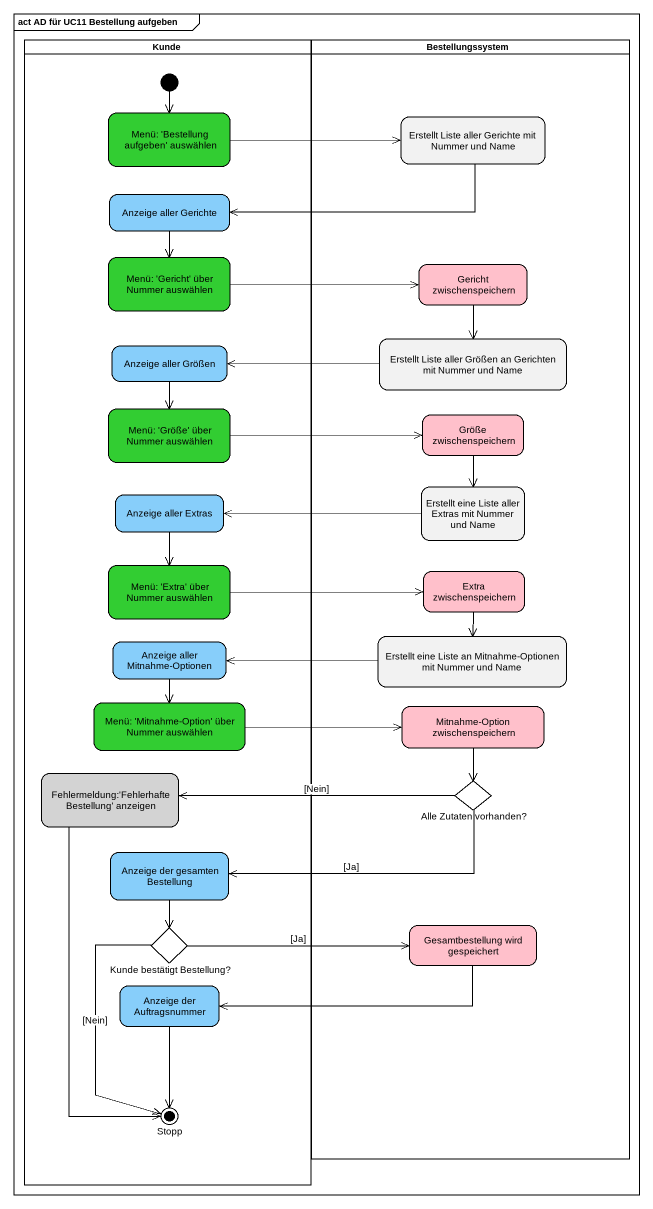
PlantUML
@startuml
mainframe act AD für UC11 Bestellung aufgeben
hide empty description
state Kunde <<partition>> {
  state "Menü: 'Bestellung aufgeben' auswählen" as Menü_Bestellung_aufgeben #32CD32
  state "Anzeige aller Gerichte" as Anzeige_aller_Gerichte #87CEFA
  state "Menü: 'Gericht' über Nummer auswählen" as Menü_Gericht_über_Nummer #32CD32
  state "Anzeige aller Größen" as Anzeige_aller_Größen #87CEFA
  state "Menü: 'Größe' über Nummer auswählen" as Menü_Größe_über_Nummer #32CD32
  state "Anzeige aller Extras" as Anzeige_aller_Extras #87CEFA
  state "Menü: 'Extra' über Nummer auswählen" as Menü_Extra_über_Nummer #32CD32
  state "Anzeige aller Mitnahme-Optionen" as Anzeige_aller_Mitnahme #87CEFA
  state "Menü: 'Mitnahme-Option' über Nummer auswählen" as Menü_Mitnahme_Option_über #32CD32
  state "Fehlermeldung:'Fehlerhafte Bestellung' anzeigen" as Fehlermeldung_Fehlerhafte #D3D3D3
  state "Anzeige der gesamten Bestellung" as Anzeige_der_gesamten #87CEFA
  state "Kunde bestätigt Bestellung?" as Kunde_bestätigt_Bestellung <<choice>>
  state "Anzeige der Auftragsnummer" as Anzeige_der_Auftragsnummer #87CEFA
  state Stopp <<end>>
  [*] --> Menü_Bestellung_aufgeben
}
state Bestellungssystem <<partition>> {
  state "Erstellt Liste aller Gerichte mit Nummer und Name" as Erstellt_Liste_aller
  state "Gericht zwischenspeichern" as Gericht_zwischenspeichern #FFC0CB
  state "Erstellt Liste aller Größen an Gerichten mit Nummer und Name" as Erstellt_Liste_aller_Größen
  state "Größe zwischenspeichern" as Größe_zwischenspeichern #FFC0CB
  state "Erstellt eine Liste aller Extras mit Nummer und Name" as Erstellt_eine_Liste_aller
  state "Extra zwischenspeichern" as Extra_zwischenspeichern #FFC0CB
  state "Erstellt eine Liste an Mitnahme-Optionen mit Nummer und Name" as Erstellt_eine_Liste_an
  state "Mitnahme-Option zwischenspeichern" as Mitnahme_Option #FFC0CB
  state "Alle Zutaten vorhanden?" as Alle_Zutaten_vorhanden <<choice>>
  state "Gesamtbestellung wird gespeichert" as Gesamtbestellung_wird #FFC0CB
}
Menü_Bestellung_aufgeben -right-> Erstellt_Liste_aller
Erstellt_Liste_aller -left-> Anzeige_aller_Gerichte
Anzeige_aller_Gerichte --> Menü_Gericht_über_Nummer
Menü_Gericht_über_Nummer -right-> Gericht_zwischenspeichern
Gericht_zwischenspeichern --> Erstellt_Liste_aller_Größen
Anzeige_aller_Größen --> Menü_Größe_über_Nummer
Erstellt_Liste_aller_Größen -left-> Anzeige_aller_Größen
Menü_Größe_über_Nummer -right-> Größe_zwischenspeichern
Größe_zwischenspeichern --> Erstellt_eine_Liste_aller
Anzeige_aller_Extras --> Menü_Extra_über_Nummer
Erstellt_eine_Liste_aller -left-> Anzeige_aller_Extras
Menü_Extra_über_Nummer -right-> Extra_zwischenspeichern
Extra_zwischenspeichern --> Erstellt_eine_Liste_an
Anzeige_aller_Mitnahme --> Menü_Mitnahme_Option_über
Erstellt_eine_Liste_an -left-> Anzeige_aller_Mitnahme
Menü_Mitnahme_Option_über -right-> Mitnahme_Option
Mitnahme_Option --> Alle_Zutaten_vorhanden
Fehlermeldung_Fehlerhafte --> Stopp
Alle_Zutaten_vorhanden -left-> Fehlermeldung_Fehlerhafte : [Nein]
Alle_Zutaten_vorhanden -left-> Anzeige_der_gesamten : [Ja]
Anzeige_der_gesamten --> Kunde_bestätigt_Bestellung
Kunde_bestätigt_Bestellung -right-> Gesamtbestellung_wird : [Ja]
Kunde_bestätigt_Bestellung --> Stopp : [Nein]
Gesamtbestellung_wird -left-> Anzeige_der_Auftragsnummer
Anzeige_der_Auftragsnummer --> Stopp
@enduml
